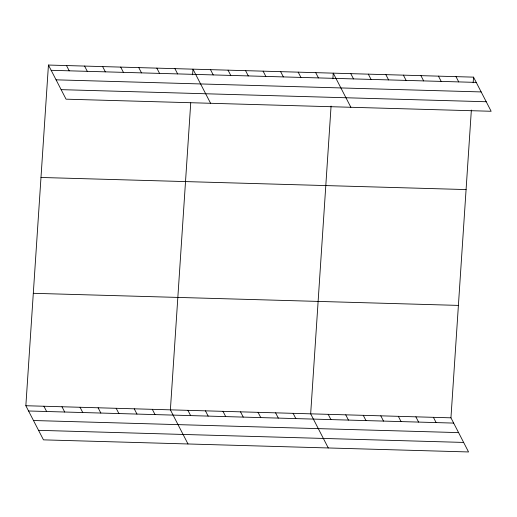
<?xml version="1.0" encoding="UTF-8"?>
<svg xmlns="http://www.w3.org/2000/svg" width="517" height="517" viewBox="0 0 517 517"><rect width="100%" height="100%" fill="white"/><g stroke="black" fill="none" stroke-linecap="round" stroke-linejoin="round"><path stroke-width="0.78" d="M471.355 110.069L450.947 417.826L468.557 451.955L43.467 439.857L25.85 405.729L48.443 65.045L473.533 77.143L491.15 111.271L66.053 99.174L48.443 65.045M190.734 102.889L170.384 409.845L187.994 443.967M192.602 74.784L192.97 69.162L210.587 103.284M331.074 106.075L310.665 413.833L328.276 447.961M332.883 78.771L333.252 73.149L350.869 107.278M473.165 82.765L473.533 77.143M51.157 70.306L476.247 82.403M56.069 79.831L481.165 91.929M61.135 89.648L486.232 101.746M40.985 177.473L466.082 189.571M33.308 293.307L458.398 305.398M25.85 405.729L450.947 417.826M28.564 410.989L453.661 423.087M33.482 420.515L458.579 432.613M38.549 430.331L463.639 442.429M456 76.645L458.715 81.899M438.468 76.148L441.182 81.402M420.928 75.644L423.643 80.904M403.396 75.146L406.11 80.406M385.863 74.648L388.577 79.909M368.324 74.151L371.038 79.405M350.791 73.653L353.505 78.907M315.719 72.651L318.433 77.912M298.186 72.154L300.9 77.414M280.647 71.656L283.361 76.91M263.114 71.159L265.828 76.413M433.408 417.329L436.122 422.583M245.581 70.655L248.296 75.915M415.875 416.831L418.589 422.085M228.042 70.157L230.756 75.417M398.342 416.327L401.056 421.588M210.509 69.659L213.224 74.92M380.803 415.83L383.517 421.09M363.27 415.332L365.984 420.592M174.908 68.645L177.622 73.905M345.737 414.834L348.445 420.088M156.838 68.134L159.553 73.388M328.198 414.337L330.912 419.591M138.776 67.617L141.49 72.878M120.707 67.107L123.421 72.361M293.126 413.335L295.84 418.596M102.644 66.59L105.352 71.85M275.593 412.837L278.308 418.098M84.575 66.073L87.289 71.333M258.061 412.34L260.775 417.594M66.506 65.562L69.22 70.823M240.521 411.842L243.236 417.096M222.989 411.338L225.703 416.599M205.456 410.841L208.164 416.101M187.917 410.343L190.631 415.603M152.315 409.328L155.029 414.589M134.252 408.818L136.966 414.072M116.183 408.301L118.897 413.561M98.114 407.79L100.828 413.044M80.051 407.273L82.765 412.534M61.982 406.756L64.696 412.017M43.919 406.246L46.633 411.506"/></g></svg>
